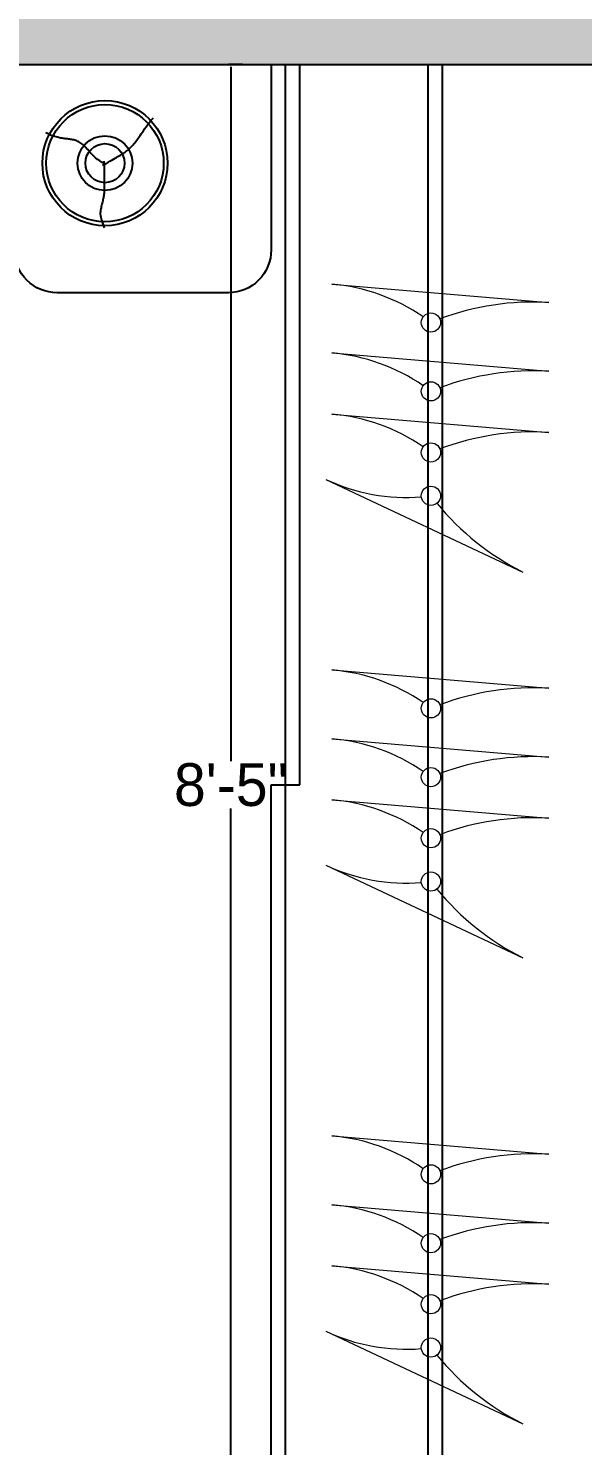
# Model space of a CAD drawing. Header units: inches. Extents: x 9636 to 21597, y -10243 to 557.
# Drawn here: x 9748.1 to 9786.9, y -6370.7 to -6271.4 of the extents above; entities that cross this region are included whole.
import ezdxf

# ---------------------------------------------------------------- set-up
doc = ezdxf.new("R2010")
doc.units = ezdxf.units.IN
doc.header["$MEASUREMENT"] = 0
doc.layers.add('Furniture', color=251, linetype='Continuous', lineweight=18)
doc.layers.add('IEL-HATCH-002', color=7, linetype='Continuous')
doc.layers.add('TEFRİŞ', color=11, linetype='Continuous')
doc.styles.add('HEMI', font='stylu.ttf')
doc.styles.get("Standard").update_dxf_attribs({"font": 'arial.ttf'})
doc.dimstyles.get("Standard").update_dxf_attribs({"dimtxt": 0.18, "dimasz": 0.18, "dimexe": 0.18, "dimexo": 0.0625, "dimgap": 0.09, "dimtad": 0, "dimtih": 1, "dimtoh": 1, "dimdec": 0, "dimzin": 0, "dimdsep": 46, "dimlunit": 4, "dimtxsty": 'Standard', "dimcen": 0.09, "dimadec": 0, "dimazin": 0, "dimtfac": 1, "dimtdec": 0, "dimtofl": 0, "dimtmove": 0, "dimatfit": 3, "dimfxl": 1, "dimtolj": 1, "dimtzin": 0, "dimarcsym": 0})

# ---------------------------------------------------------------- blocks, each defined once
blk = doc.blocks.new('46u46 u')
at = {"layer": 'Furniture', "color": 133, "lineweight": -2, "true_color": 0x84cdcc}
for p, q in [((1719223.223, 5855.25), (1719238.426, 5853.967)), ((1719223.223, 5850.425), (1719238.426, 5849.142)), ((1719223.223, 5846.144), (1719238.426, 5844.86)), ((1719222.809, 5841.561), (1719236.617, 5835.071))]:
    blk.add_line(p, q, dxfattribs=at)
for centre in [(1719230.175, 5852.559), (1719230.175, 5847.734), (1719230.175, 5843.453), (1719230.175, 5840.416)]:
    blk.add_circle(centre, 0.673, dxfattribs=at)
for centre, radius, start, end in [((1719222.13, 5842.103), 13.193, 55.34874, 85.24855), ((1719237.351, 5835.381), 18.617, 86.69029, 110.60163), ((1719222.13, 5837.277), 13.193, 55.34874, 85.24855), ((1719237.351, 5830.555), 18.617, 86.69029, 110.60163), ((1719222.13, 5832.996), 13.193, 55.34874, 85.24855), ((1719237.351, 5826.274), 18.617, 86.69029, 110.60163), ((1719228.437, 5853.494), 13.193, 244.75145, 274.65126), ((1719244.979, 5851.705), 18.617, 219.39837, 243.30971)]:
    blk.add_arc(centre, radius, start, end, dxfattribs=at)
blk = doc.blocks.new('*D162')
at = {"color": 254, "lineweight": -2, "transparency": 16777216}
for p, q in [((9763.094, -6273.919), (9762.094, -6273.919)), ((9763.094, -6374.919), (9762.094, -6374.919))]:
    blk.add_line(p, q, dxfattribs=at)
at = {"color": 5, "lineweight": -2, "transparency": 16777216}
for p, q in [((9762.274, -6274.099), (9762.274, -6322.764)), ((9762.274, -6374.739), (9762.274, -6326.074))]:
    blk.add_line(p, q, dxfattribs=at)
at = {"color": 5, "transparency": 16777216}
for points in [[(9762.244, -6274.099), (9762.304, -6274.099), (9762.274, -6273.919)], [(9762.244, -6374.739), (9762.304, -6374.739), (9762.274, -6374.919)]]:
    blk.add_solid(points, dxfattribs=at)
at = {"layer": 'Defpoints', "color": 0, "transparency": 16777216}
for p in [(9762.274, -6273.919), (9766.094, -6273.919), (9766.094, -6374.919)]:
    blk.add_point(p, dxfattribs=at)
at = {"color": 5, "transparency": 16777216, "insert": (9762.274, -6324.419), "char_height": 3, "attachment_point": 5, "style": 'HEMI'}
blk.add_mtext('\\A1;8\'-5"', dxfattribs=at)

msp = doc.modelspace()

# ---------------------------------------------------------------- hatches: boundary and pattern name
at = {"layer": 'IEL-HATCH-002', "true_color": 0xc7c8ca, "transparency": 33554687}
h = msp.add_hatch(color=9, dxfattribs=at)
h.dxf.hatch_style = 1
h.paths.add_polyline_path([(9636.094, -6381.919), (9636.094, -6424.419), (9738.094, -6424.419), (9738.094, -6420.752), (9738.094, -6415.419), (9650.094, -6415.419), (9650.094, -6410.419), (9645.094, -6410.419), (9645.094, -6381.919)])
h.paths.add_polyline_path([(9636.094, -6273.919), (9636.094, -6297.919), (9645.094, -6297.919), (9645.094, -6273.919)])
h.paths.add_polyline_path([(9636.094, -6195.419), (9636.094, -6273.919), (9855.094, -6273.919), (9855.094, -6267.419), (9645.094, -6267.419), (9645.094, -6195.419)])
h.paths.add_polyline_path([(9855.094, -6166.419), (9855.094, -6190.419), (9741.094, -6190.419), (9741.094, -6194.086), (9741.094, -6195.419), (9855.094, -6195.419), (9855.094, -6267.419), (9855.094, -6273.919), (9864.094, -6273.919), (9864.094, -6267.419), (9864.094, -6195.419), (9864.094, -6166.419), (9860.428, -6166.419)])
h.paths.add_polyline_path([(9855.094, -6273.919), (9855.094, -6415.419), (9835.391, -6415.419), (9792.094, -6415.419), (9792.094, -6405.919), (9787.094, -6405.919), (9787.094, -6415.419), (9780.094, -6415.419), (9780.094, -6424.419), (9864.094, -6424.419), (9864.094, -6273.919)])
h.paths.add_polyline_path([(9636.094, -5954.419), (9636.094, -5984.019), (9645.094, -5984.019), (9645.094, -5963.419), (9837.094, -5963.419), (9843.094, -5963.419), (9855.094, -5963.419), (9855.094, -6123.419), (9864.094, -6123.419), (9864.094, -5954.419)])
h.paths.add_polyline_path([(9636.094, -6076.019), (9636.094, -6094.019), (9645.094, -6094.019), (9645.094, -6076.019)], flags=17)
h.paths.add_polyline_path([(9636.094, -6167.019), (9636.094, -6195.419), (9711.094, -6195.419), (9711.094, -6190.419), (9645.094, -6190.419), (9645.094, -6167.019)])

# ---------------------------------------------------------------- linework, layer by layer
for p, q in [((9636.094, -6273.919), (9864.094, -6273.919)), ((9766.094, -6374.919), (9766.094, -6273.919)), ((9767.094, -6324.419), (9767.094, -6273.919)), ((9765.094, -6374.919), (9765.094, -6324.419)), ((9765.094, -6324.419), (9767.094, -6324.419))]:
    msp.add_line(p, q)
at = {"color": 252, "true_color": 0x939598}
for p, q in [((9776.094, -6374.919), (9776.094, -6273.919)), ((9777.094, -6374.919), (9777.094, -6273.919))]:
    msp.add_line(p, q, dxfattribs=at)
msp.add_lwpolyline([(9765.094, -6273.919), (9765.094, -6286.919, -0.414214), (9762.094, -6289.919), (9750.094, -6289.919, -0.414214), (9747.094, -6286.919), (9747.094, -6273.919)], format="xyb", close=True)
at = {"layer": 'TEFRİŞ', "color": 252, "linetype": 'Continuous', "true_color": 0x939598}
for p, q in [((9756.431, -6278.155), (9756.553, -6277.999)), ((9756.431, -6278.155), (9756.553, -6277.999)), ((9756.553, -6277.999), (9756.691, -6277.831)), ((9756.553, -6277.999), (9756.691, -6277.831)), ((9756.691, -6277.831), (9756.847, -6277.649)), ((9756.691, -6277.831), (9756.847, -6277.649)), ((9749.378, -6278.745), (9749.308, -6278.695)), ((9749.378, -6278.745), (9749.308, -6278.695)), ((9749.458, -6278.791), (9749.378, -6278.745)), ((9749.458, -6278.791), (9749.378, -6278.745)), ((9749.546, -6278.834), (9749.458, -6278.791)), ((9749.546, -6278.834), (9749.458, -6278.791)), ((9749.638, -6278.874), (9749.546, -6278.834)), ((9749.638, -6278.874), (9749.546, -6278.834)), ((9749.734, -6278.91), (9749.638, -6278.874)), ((9749.734, -6278.91), (9749.638, -6278.874)), ((9749.832, -6278.942), (9749.734, -6278.91)), ((9749.832, -6278.942), (9749.734, -6278.91)), ((9749.929, -6278.972), (9749.832, -6278.942)), ((9749.929, -6278.972), (9749.832, -6278.942)), ((9750.023, -6278.998), (9749.929, -6278.972)), ((9750.023, -6278.998), (9749.929, -6278.972)), ((9750.113, -6279.021), (9750.023, -6278.998)), ((9750.113, -6279.021), (9750.023, -6278.998)), ((9750.199, -6279.041), (9750.113, -6279.021)), ((9750.199, -6279.041), (9750.113, -6279.021)), ((9750.281, -6279.059), (9750.199, -6279.041)), ((9750.281, -6279.059), (9750.199, -6279.041)), ((9750.361, -6279.075), (9750.281, -6279.059)), ((9750.361, -6279.075), (9750.281, -6279.059)), ((9750.438, -6279.088), (9750.361, -6279.075)), ((9750.438, -6279.088), (9750.361, -6279.075)), ((9755.72, -6279.166), (9755.783, -6279.079)), ((9755.72, -6279.166), (9755.783, -6279.079)), ((9755.783, -6279.079), (9755.848, -6278.986)), ((9755.783, -6279.079), (9755.848, -6278.986)), ((9755.848, -6278.986), (9755.915, -6278.889)), ((9755.848, -6278.986), (9755.915, -6278.889)), ((9755.915, -6278.889), (9755.985, -6278.786)), ((9755.915, -6278.889), (9755.985, -6278.786)), ((9755.985, -6278.786), (9756.059, -6278.676)), ((9755.985, -6278.786), (9756.059, -6278.676)), ((9756.059, -6278.676), (9756.139, -6278.559)), ((9756.059, -6278.676), (9756.139, -6278.559)), ((9756.139, -6278.559), (9756.226, -6278.434)), ((9756.139, -6278.559), (9756.226, -6278.434)), ((9756.226, -6278.434), (9756.322, -6278.3)), ((9756.226, -6278.434), (9756.322, -6278.3)), ((9756.322, -6278.3), (9756.431, -6278.155)), ((9756.322, -6278.3), (9756.431, -6278.155)), ((9750.514, -6279.1), (9750.438, -6279.088)), ((9750.514, -6279.1), (9750.438, -6279.088)), ((9750.588, -6279.111), (9750.514, -6279.1)), ((9750.588, -6279.111), (9750.514, -6279.1)), ((9750.662, -6279.121), (9750.588, -6279.111)), ((9750.662, -6279.121), (9750.588, -6279.111)), ((9750.736, -6279.13), (9750.662, -6279.121)), ((9750.736, -6279.13), (9750.662, -6279.121)), ((9750.81, -6279.138), (9750.736, -6279.13)), ((9750.81, -6279.138), (9750.736, -6279.13)), ((9750.884, -6279.147), (9750.81, -6279.138)), ((9750.884, -6279.147), (9750.81, -6279.138)), ((9750.957, -6279.156), (9750.884, -6279.147)), ((9750.957, -6279.156), (9750.884, -6279.147)), ((9751.031, -6279.167), (9750.957, -6279.156)), ((9751.031, -6279.167), (9750.957, -6279.156)), ((9751.105, -6279.179), (9751.031, -6279.167)), ((9751.105, -6279.179), (9751.031, -6279.167)), ((9751.179, -6279.194), (9751.105, -6279.179)), ((9751.179, -6279.194), (9751.105, -6279.179)), ((9751.253, -6279.211), (9751.179, -6279.194)), ((9751.253, -6279.211), (9751.179, -6279.194)), ((9751.326, -6279.231), (9751.253, -6279.211)), ((9751.326, -6279.231), (9751.253, -6279.211)), ((9751.4, -6279.254), (9751.326, -6279.231)), ((9751.4, -6279.254), (9751.326, -6279.231)), ((9751.473, -6279.281), (9751.4, -6279.254)), ((9751.473, -6279.281), (9751.4, -6279.254)), ((9751.546, -6279.312), (9751.473, -6279.281)), ((9751.546, -6279.312), (9751.473, -6279.281)), ((9751.618, -6279.347), (9751.546, -6279.312)), ((9751.618, -6279.347), (9751.546, -6279.312)), ((9751.688, -6279.387), (9751.618, -6279.347)), ((9751.688, -6279.387), (9751.618, -6279.347)), ((9751.758, -6279.432), (9751.688, -6279.387)), ((9751.758, -6279.432), (9751.688, -6279.387)), ((9751.827, -6279.481), (9751.758, -6279.432)), ((9751.827, -6279.481), (9751.758, -6279.432)), ((9751.894, -6279.536), (9751.827, -6279.481)), ((9751.894, -6279.536), (9751.827, -6279.481)), ((9751.96, -6279.596), (9751.894, -6279.536)), ((9751.96, -6279.596), (9751.894, -6279.536)), ((9752.026, -6279.662), (9751.96, -6279.596)), ((9752.026, -6279.662), (9751.96, -6279.596)), ((9752.094, -6279.732), (9752.026, -6279.662)), ((9752.094, -6279.732), (9752.026, -6279.662)), ((9752.163, -6279.808), (9752.094, -6279.732)), ((9752.163, -6279.808), (9752.094, -6279.732)), ((9752.234, -6279.888), (9752.163, -6279.808)), ((9752.234, -6279.888), (9752.163, -6279.808)), ((9752.309, -6279.973), (9752.234, -6279.888)), ((9752.309, -6279.973), (9752.234, -6279.888)), ((9752.388, -6280.063), (9752.309, -6279.973)), ((9752.388, -6280.063), (9752.309, -6279.973)), ((9752.473, -6280.158), (9752.388, -6280.063)), ((9752.473, -6280.158), (9752.388, -6280.063)), ((9754.833, -6280.078), (9754.903, -6280.029)), ((9754.833, -6280.078), (9754.903, -6280.029)), ((9754.903, -6280.029), (9754.971, -6279.979)), ((9754.903, -6280.029), (9754.971, -6279.979)), ((9754.971, -6279.979), (9755.038, -6279.926)), ((9754.971, -6279.979), (9755.038, -6279.926)), ((9755.038, -6279.926), (9755.104, -6279.869)), ((9755.038, -6279.926), (9755.104, -6279.869)), ((9755.104, -6279.869), (9755.168, -6279.811)), ((9755.104, -6279.869), (9755.168, -6279.811)), ((9755.168, -6279.811), (9755.232, -6279.749)), ((9755.168, -6279.811), (9755.232, -6279.749)), ((9755.232, -6279.749), (9755.294, -6279.685)), ((9755.232, -6279.749), (9755.294, -6279.685)), ((9755.294, -6279.685), (9755.356, -6279.619)), ((9755.294, -6279.685), (9755.356, -6279.619)), ((9755.356, -6279.619), (9755.417, -6279.55)), ((9755.356, -6279.619), (9755.417, -6279.55)), ((9755.417, -6279.55), (9755.478, -6279.479)), ((9755.417, -6279.55), (9755.478, -6279.479)), ((9755.478, -6279.479), (9755.538, -6279.405)), ((9755.478, -6279.479), (9755.538, -6279.405)), ((9755.538, -6279.405), (9755.598, -6279.329)), ((9755.538, -6279.405), (9755.598, -6279.329)), ((9755.598, -6279.329), (9755.658, -6279.249)), ((9755.598, -6279.329), (9755.658, -6279.249)), ((9755.658, -6279.249), (9755.72, -6279.166)), ((9755.658, -6279.249), (9755.72, -6279.166)), ((9752.565, -6280.256), (9752.473, -6280.158)), ((9752.565, -6280.256), (9752.473, -6280.158)), ((9752.669, -6280.358), (9752.565, -6280.256)), ((9752.669, -6280.358), (9752.565, -6280.256)), ((9752.787, -6280.463), (9752.669, -6280.358)), ((9752.787, -6280.463), (9752.669, -6280.358)), ((9752.923, -6280.57), (9752.787, -6280.463)), ((9752.923, -6280.57), (9752.787, -6280.463)), ((9753.079, -6280.679), (9752.923, -6280.57)), ((9753.079, -6280.679), (9752.923, -6280.57)), ((9753.259, -6280.789), (9753.079, -6280.679)), ((9753.259, -6280.789), (9753.079, -6280.679)), ((9753.466, -6280.899), (9753.259, -6280.789)), ((9753.466, -6280.899), (9753.259, -6280.789)), ((9753.278, -6280.972), (9753.472, -6280.876)), ((9753.278, -6280.972), (9753.472, -6280.876)), ((9753.368, -6280.702), (9753.383, -6280.91)), ((9753.368, -6280.702), (9753.383, -6280.91)), ((9753.383, -6280.91), (9753.393, -6281.094)), ((9753.383, -6280.91), (9753.393, -6281.094)), ((9753.472, -6280.876), (9753.643, -6280.786)), ((9753.472, -6280.876), (9753.643, -6280.786)), ((9753.643, -6280.786), (9753.795, -6280.704)), ((9753.643, -6280.786), (9753.795, -6280.704)), ((9753.795, -6280.704), (9753.931, -6280.627)), ((9753.795, -6280.704), (9753.931, -6280.627)), ((9753.931, -6280.627), (9754.052, -6280.557)), ((9753.931, -6280.627), (9754.052, -6280.557)), ((9754.052, -6280.557), (9754.161, -6280.491)), ((9754.052, -6280.557), (9754.161, -6280.491)), ((9754.161, -6280.491), (9754.261, -6280.43)), ((9754.161, -6280.491), (9754.261, -6280.43)), ((9754.261, -6280.43), (9754.354, -6280.372)), ((9754.261, -6280.43), (9754.354, -6280.372)), ((9754.354, -6280.372), (9754.443, -6280.319)), ((9754.354, -6280.372), (9754.443, -6280.319)), ((9754.443, -6280.319), (9754.527, -6280.268)), ((9754.443, -6280.319), (9754.527, -6280.268)), ((9754.527, -6280.268), (9754.608, -6280.22)), ((9754.527, -6280.268), (9754.608, -6280.22)), ((9754.608, -6280.22), (9754.686, -6280.172)), ((9754.608, -6280.22), (9754.686, -6280.172)), ((9754.686, -6280.172), (9754.76, -6280.125)), ((9754.686, -6280.172), (9754.76, -6280.125)), ((9754.76, -6280.125), (9754.833, -6280.078)), ((9754.76, -6280.125), (9754.833, -6280.078)), ((9753.391, -6281.749), (9753.388, -6281.85)), ((9753.391, -6281.749), (9753.388, -6281.85)), ((9753.388, -6281.85), (9753.388, -6281.947)), ((9753.388, -6281.85), (9753.388, -6281.947)), ((9753.388, -6281.947), (9753.389, -6282.041)), ((9753.388, -6281.947), (9753.389, -6282.041)), ((9753.389, -6282.041), (9753.391, -6282.132)), ((9753.389, -6282.041), (9753.391, -6282.132)), ((9753.394, -6281.643), (9753.391, -6281.749)), ((9753.394, -6281.643), (9753.391, -6281.749)), ((9753.393, -6281.094), (9753.397, -6281.256)), ((9753.393, -6281.094), (9753.397, -6281.256)), ((9753.397, -6281.527), (9753.394, -6281.643)), ((9753.397, -6281.527), (9753.394, -6281.643)), ((9753.397, -6281.256), (9753.398, -6281.399)), ((9753.397, -6281.256), (9753.398, -6281.399)), ((9753.398, -6281.399), (9753.397, -6281.527)), ((9753.398, -6281.399), (9753.397, -6281.527)), ((9753.373, -6283.017), (9753.363, -6283.093)), ((9753.373, -6283.017), (9753.363, -6283.093)), ((9753.382, -6282.941), (9753.373, -6283.017)), ((9753.382, -6282.941), (9753.373, -6283.017)), ((9753.388, -6282.865), (9753.382, -6282.941)), ((9753.388, -6282.865), (9753.382, -6282.941)), ((9753.394, -6282.789), (9753.388, -6282.865)), ((9753.394, -6282.789), (9753.388, -6282.865)), ((9753.391, -6282.132), (9753.393, -6282.221)), ((9753.391, -6282.132), (9753.393, -6282.221)), ((9753.393, -6282.221), (9753.396, -6282.307)), ((9753.393, -6282.221), (9753.396, -6282.307)), ((9753.398, -6282.712), (9753.394, -6282.789)), ((9753.398, -6282.712), (9753.394, -6282.789)), ((9753.396, -6282.307), (9753.398, -6282.391)), ((9753.396, -6282.307), (9753.398, -6282.391)), ((9753.398, -6282.391), (9753.4, -6282.474)), ((9753.398, -6282.391), (9753.4, -6282.474)), ((9753.4, -6282.634), (9753.398, -6282.712)), ((9753.4, -6282.634), (9753.398, -6282.712)), ((9753.4, -6282.474), (9753.401, -6282.555)), ((9753.4, -6282.474), (9753.401, -6282.555)), ((9753.401, -6282.555), (9753.4, -6282.634)), ((9753.401, -6282.555), (9753.4, -6282.634)), ((9753.15, -6284.043), (9753.134, -6284.128)), ((9753.15, -6284.043), (9753.134, -6284.128)), ((9753.169, -6283.961), (9753.15, -6284.043)), ((9753.169, -6283.961), (9753.15, -6284.043)), ((9753.191, -6283.88), (9753.169, -6283.961)), ((9753.191, -6283.88), (9753.169, -6283.961)), ((9753.212, -6283.8), (9753.191, -6283.88)), ((9753.212, -6283.8), (9753.191, -6283.88)), ((9753.233, -6283.72), (9753.212, -6283.8)), ((9753.233, -6283.72), (9753.212, -6283.8)), ((9753.254, -6283.641), (9753.233, -6283.72)), ((9753.254, -6283.641), (9753.233, -6283.72)), ((9753.273, -6283.561), (9753.254, -6283.641)), ((9753.273, -6283.561), (9753.254, -6283.641)), ((9753.291, -6283.482), (9753.273, -6283.561)), ((9753.291, -6283.482), (9753.273, -6283.561)), ((9753.308, -6283.403), (9753.291, -6283.482)), ((9753.308, -6283.403), (9753.291, -6283.482)), ((9753.324, -6283.324), (9753.308, -6283.403)), ((9753.324, -6283.324), (9753.308, -6283.403)), ((9753.339, -6283.246), (9753.324, -6283.324)), ((9753.339, -6283.246), (9753.324, -6283.324)), ((9753.352, -6283.169), (9753.339, -6283.246)), ((9753.352, -6283.169), (9753.339, -6283.246)), ((9753.363, -6283.093), (9753.352, -6283.169)), ((9753.363, -6283.093), (9753.352, -6283.169)), ((9753.123, -6284.216), (9753.118, -6284.307)), ((9753.123, -6284.216), (9753.118, -6284.307)), ((9753.118, -6284.307), (9753.12, -6284.404)), ((9753.118, -6284.307), (9753.12, -6284.404)), ((9753.12, -6284.404), (9753.13, -6284.505)), ((9753.12, -6284.404), (9753.13, -6284.505)), ((9753.134, -6284.128), (9753.123, -6284.216)), ((9753.134, -6284.128), (9753.123, -6284.216)), ((9753.13, -6284.505), (9753.15, -6284.613)), ((9753.13, -6284.505), (9753.15, -6284.613)), ((9753.15, -6284.613), (9753.179, -6284.726)), ((9753.15, -6284.613), (9753.179, -6284.726)), ((9753.179, -6284.726), (9753.214, -6284.844)), ((9753.179, -6284.726), (9753.214, -6284.844)), ((9753.214, -6284.844), (9753.254, -6284.967)), ((9753.214, -6284.844), (9753.254, -6284.967)), ((9753.254, -6284.967), (9753.298, -6285.095)), ((9753.254, -6284.967), (9753.298, -6285.095)), ((9753.298, -6285.095), (9753.343, -6285.226)), ((9753.298, -6285.095), (9753.343, -6285.226)), ((9753.343, -6285.226), (9753.389, -6285.361)), ((9753.343, -6285.226), (9753.389, -6285.361))]:
    msp.add_line(p, q, dxfattribs=at)
for major_axis, start_param, end_param in [((3.102, -3.102), 3.926991, 10.210176), ((-2.908, -2.908), 5.497787, 11.780972), ((-2.908, -2.908), 5.497787, 11.780972), ((-1.357, -1.357), 5.497787, 11.780972), ((-1.357, -1.357), 5.497787, 11.780972), ((-0.969, -0.969), 5.497787, 11.780972), ((-0.969, -0.969), 5.497787, 11.780972)]:
    msp.add_ellipse((9753.447, -6280.837), major_axis=major_axis, ratio=1, start_param=start_param, end_param=end_param, dxfattribs=at)

# ---------------------------------------------------------------- block references
at = {"lineweight": 9}
for p in [(-1709453.885, -12144.568), (-1709453.885, -12171.611), (-1709453.885, -12204.28)]:
    msp.add_blockref('46u46 u', p, dxfattribs=at)

# ---------------------------------------------------------------- dimensions: what is measured, and where the dimension line sits
dim = msp.add_linear_dim(base=(9762.274, -6273.919), p1=(9766.094, -6374.919), p2=(9766.094, -6273.919), angle=90, dimstyle='Standard', override={"dimtxt": 3, "dimexo": 3, "dimtxsty": 'HEMI', "dimclrd": 5, "dimclre": 254, "dimclrt": 5, "dimfxl": 0.03937, "dimarcsym": 1})
dim.commit()
dim.dimension.update_dxf_attribs({"geometry": '*D162', "text_midpoint": (9762.274, -6324.419)})

doc.saveas('drawing.dxf')
